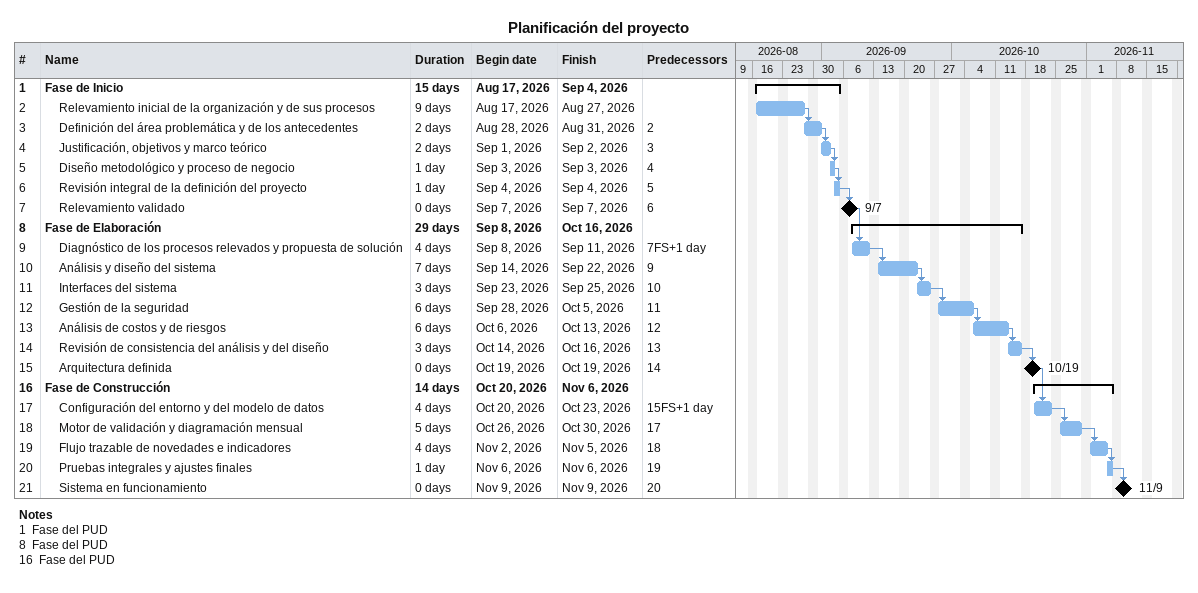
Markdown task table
Planificación del proyecto

| ID | Level | Task | Duration | Start | Finish | Predecessors |
|---|---|---|---|---|---|---|
| 1 | 1 | **Fase de Inicio** | 15d | 2026-08-17 | 2026-09-04 |  |
| 2 | 2 | Relevamiento inicial de la organización y de sus procesos | 9d | 2026-08-17 | 2026-08-27 |  |
| 3 | 2 | Definición del área problemática y de los antecedentes | 2d | 2026-08-28 | 2026-08-31 | 2 |
| 4 | 2 | Justificación, objetivos y marco teórico | 2d | 2026-09-01 | 2026-09-02 | 3 |
| 5 | 2 | Diseño metodológico y proceso de negocio | 1d | 2026-09-03 | 2026-09-03 | 4 |
| 6 | 2 | Revisión integral de la definición del proyecto | 1d | 2026-09-04 | 2026-09-04 | 5 |
| 7 | 2 | Relevamiento validado | 0d | 2026-09-07 | 2026-09-07 | 6 |
| 8 | 1 | **Fase de Elaboración** | 29d | 2026-09-08 | 2026-10-16 |  |
| 9 | 2 | Diagnóstico de los procesos relevados y propuesta de solución | 4d | 2026-09-08 | 2026-09-11 | 7FS+1d |
| 10 | 2 | Análisis y diseño del sistema | 7d | 2026-09-14 | 2026-09-22 | 9 |
| 11 | 2 | Interfaces del sistema | 3d | 2026-09-23 | 2026-09-25 | 10 |
| 12 | 2 | Gestión de la seguridad | 6d | 2026-09-28 | 2026-10-05 | 11 |
| 13 | 2 | Análisis de costos y de riesgos | 6d | 2026-10-06 | 2026-10-13 | 12 |
| 14 | 2 | Revisión de consistencia del análisis y del diseño | 3d | 2026-10-14 | 2026-10-16 | 13 |
| 15 | 2 | Arquitectura definida | 0d | 2026-10-19 | 2026-10-19 | 14 |
| 16 | 1 | **Fase de Construcción** | 14d | 2026-10-20 | 2026-11-06 |  |
| 17 | 2 | Configuración del entorno y del modelo de datos | 4d | 2026-10-20 | 2026-10-23 | 15FS+1d |
| 18 | 2 | Motor de validación y diagramación mensual | 5d | 2026-10-26 | 2026-10-30 | 17 |
| 19 | 2 | Flujo trazable de novedades e indicadores | 4d | 2026-11-02 | 2026-11-05 | 18 |
| 20 | 2 | Pruebas integrales y ajustes finales | 1d | 2026-11-06 | 2026-11-06 | 19 |
| 21 | 2 | Sistema en funcionamiento | 0d | 2026-11-09 | 2026-11-09 | 20 |

Notes
- 1: Fase del PUD
- 8: Fase del PUD
- 16: Fase del PUD
